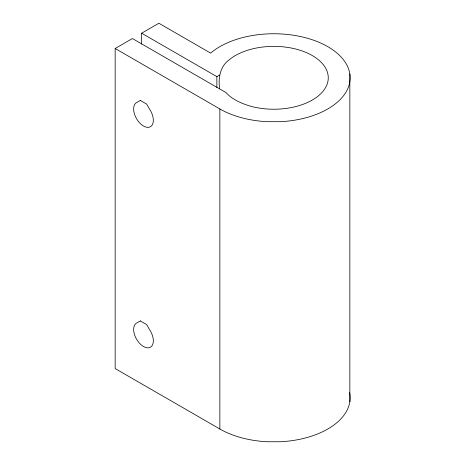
<?xml version="1.0" encoding="UTF-8"?>
<svg xmlns="http://www.w3.org/2000/svg" width="465" height="465" viewBox="0 0 465 465"><rect width="100%" height="100%" fill="white"/><g stroke="black" fill="none" stroke-linecap="round" stroke-linejoin="round"><path stroke-width="0.7" d="M219.59 88.85C218.178 78.184 219.933 66.478 229.228 59.77A54.446 31.434 0 0 1 302.407 51.051A54.446 31.434 0 0 1 321.745 92.721A54.446 31.434 0 0 1 250.815 106.287C241.713 103.579 232.454 99.725 225.949 92.547L132.403 38.543L115.157 48.5L115.157 368.559L219.869 429.015A76.306 44.053 0 0 0 267.177 441.75L280.476 441.75A76.306 44.053 0 0 0 349.593 392.634M141.645 44.094L141.645 33.207L158.891 23.25L210.692 53.161L211.319 52.533A76.306 44.053 0 0 1 339.909 55.777A76.306 44.053 0 0 1 280.476 121.691L267.177 121.691A76.306 44.053 0 0 1 219.869 108.955L115.157 48.5M141.645 33.207L216.864 76.638L219.59 75.063M349.843 73.964L349.843 401.702M219.869 108.955L219.869 429.015M216.864 76.638L216.864 87.525M140.325 100.44L137.158 102.271A13.938 8.045 60 0 0 136.321 118.313A13.938 8.045 60 0 0 150.66 126.59A13.938 8.045 60 0 0 149.823 109.583L146.655 104.096L140.325 100.44M140.325 320.926L137.158 322.757A13.938 8.045 60 0 0 136.321 338.799A13.938 8.045 60 0 0 150.66 347.076A13.938 8.045 60 0 0 149.823 330.069L146.655 324.582L140.325 320.926"/></g></svg>
